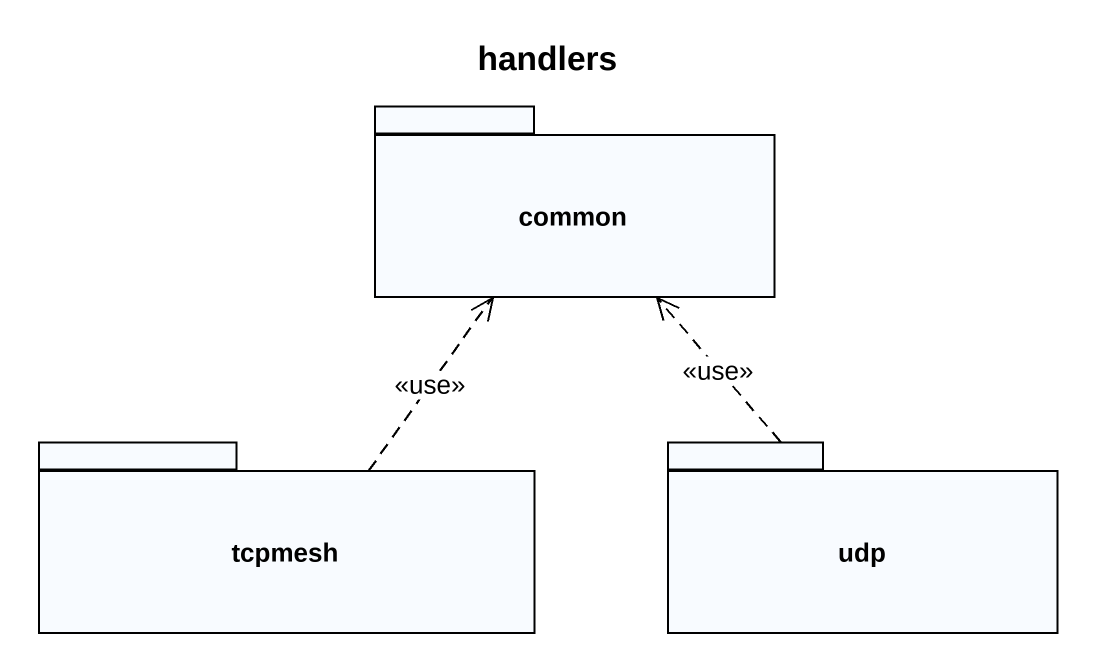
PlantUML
@startuml
title handlers
package common {
}
package tcpmesh {
}
package udp {
}
tcpmesh .up.> common : <<use>>
udp .up.> common : <<use>>
@enduml
